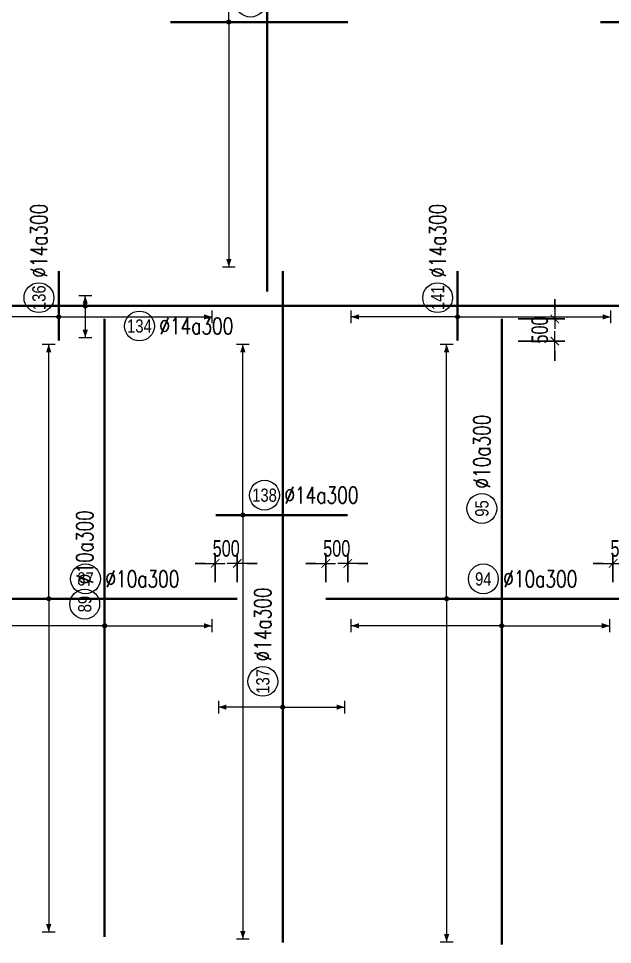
# Model space of a CAD drawing. Header units: millimetres. Extents: x -179076 to 493302, y -18667 to 80932.
# Drawn here: x 48752 to 62188, y 37041 to 58000 of the extents above; entities that cross this region are included whole.
import ezdxf
from ezdxf.enums import TextEntityAlignment as Align

# ---------------------------------------------------------------- set-up
doc = ezdxf.new("R2010")
doc.units = ezdxf.units.MM
doc.layers.get('0').update_dxf_attribs({"lineweight": 20})
doc.layers.get('Defpoints').update_dxf_attribs({"color": 151, "lineweight": 9})
for name, color, linetype, lineweight in [('NDC_S_DIM', 1, 'Continuous', 15), ('NDC_S_REBAR', 4, 'Continuous', 35), ('NDC_S_VN TEXT', 7, 'Continuous', 20)]:
    doc.layers.add(name, color=color, linetype=linetype, lineweight=lineweight)
doc.styles.add('ARIAL', font='arial.ttf', dxfattribs={"width": 0.8})
doc.styles.add('NDC_DIM', font='', dxfattribs={"width": 0.75})
doc.styles.add('NDC_EN TXT', font='romans.shx', dxfattribs={"width": 0.8})
doc.styles.get('NDC_DIM').set_extended_font_data('Dotum')
doc.dimstyles.new('NDC_dim_150', dxfattribs={"dimscale": 150, "dimtxt": 2.5, "dimasz": 1.5, "dimexe": 1.5, "dimexo": 2.5, "dimgap": 1, "dimtad": 1, "dimdec": 0, "dimzin": 0, "dimdsep": 46, "dimtxsty": 'NDC_DIM', "dimblk": 'DIMMARK', "dimcen": 0.09, "dimdle": 1.2, "dimclrd": 1, "dimclre": 1, "dimclrt": 3, "dimadec": 0, "dimazin": 0, "dimtfac": 1, "dimtdec": 0, "dimtix": 1, "dimtofl": 0, "dimtmove": 0, "dimatfit": 3, "dimfxl": 8, "dimfxlon": 1, "dimtolj": 1, "dimtzin": 0, "dimarcsym": 0})

# ---------------------------------------------------------------- blocks, each defined once
blk = doc.blocks.new('DIMMARK')
at = {"layer": 'NDC_S_DIM', "color": 1}
blk.add_line((-1.5, 0), (1, 0), dxfattribs=at)
at = {"layer": 'NDC_S_DIM', "color": 2, "const_width": 0.1}
blk.add_lwpolyline([(-0.424, -0.424), (0.424, 0.424)], dxfattribs=at)
blk = doc.blocks.new('*D774')
at = {"layer": 'Defpoints', "color": 0, "transparency": 16777216}
for p in [(62200, 45667), (62200, 44866), (62700, 44866)]:
    blk.add_point(p, dxfattribs=at)
at = {"layer": 'NDC_S_DIM', "color": 1, "lineweight": -2, "transparency": 16777216}
for p, q in [((62200, 45241), (62200, 45892)), ((62700, 45241), (62700, 45892)), ((61975, 45667), (61750, 45667)), ((62925, 45667), (63150, 45667))]:
    blk.add_line(p, q, dxfattribs=at)
at = {"layer": 'NDC_S_DIM', "color": 1, "lineweight": -2, "transparency": 16777216, "xscale": 225, "yscale": 225, "zscale": 225}
blk.add_blockref('DIMMARK', (62200, 45667), dxfattribs=at)
at = {"layer": 'NDC_S_DIM', "color": 1, "lineweight": -2, "transparency": 16777216, "xscale": 225, "yscale": 225, "zscale": 225, "rotation": 180}
blk.add_blockref('DIMMARK', (62700, 45667), dxfattribs=at)
at = {"layer": 'NDC_S_DIM', "color": 3, "transparency": 16777216, "insert": (62450, 46004), "char_height": 375, "attachment_point": 5, "style": 'NDC_DIM'}
blk.add_mtext('\\A1;500', dxfattribs=at)
blk = doc.blocks.new('*D775')
at = {"layer": 'Defpoints', "color": 0, "transparency": 16777216}
for p in [(56200, 45667), (55700, 44866), (56200, 44866)]:
    blk.add_point(p, dxfattribs=at)
at = {"layer": 'NDC_S_DIM', "color": 1, "lineweight": -2, "transparency": 16777216}
for p, q in [((55700, 45241), (55700, 45892)), ((56200, 45241), (56200, 45892)), ((55475, 45667), (55250, 45667)), ((56425, 45667), (56650, 45667))]:
    blk.add_line(p, q, dxfattribs=at)
at = {"layer": 'NDC_S_DIM', "color": 1, "lineweight": -2, "transparency": 16777216, "xscale": 225, "yscale": 225, "zscale": 225}
blk.add_blockref('DIMMARK', (55700, 45667), dxfattribs=at)
at = {"layer": 'NDC_S_DIM', "color": 1, "lineweight": -2, "transparency": 16777216, "xscale": 225, "yscale": 225, "zscale": 225, "rotation": 180}
blk.add_blockref('DIMMARK', (56200, 45667), dxfattribs=at)
at = {"layer": 'NDC_S_DIM', "color": 3, "transparency": 16777216, "insert": (55950, 46004), "char_height": 375, "attachment_point": 5, "style": 'NDC_DIM'}
blk.add_mtext('\\A1;500', dxfattribs=at)
blk = doc.blocks.new('*D776')
at = {"layer": 'Defpoints', "color": 0, "transparency": 16777216}
for p in [(53200, 45667), (53200, 44866), (53700, 44866)]:
    blk.add_point(p, dxfattribs=at)
at = {"layer": 'NDC_S_DIM', "color": 1, "lineweight": -2, "transparency": 16777216}
for p, q in [((53200, 45241), (53200, 45892)), ((53700, 45241), (53700, 45892)), ((52975, 45667), (52750, 45667)), ((53925, 45667), (54150, 45667))]:
    blk.add_line(p, q, dxfattribs=at)
at = {"layer": 'NDC_S_DIM', "color": 1, "lineweight": -2, "transparency": 16777216, "xscale": 225, "yscale": 225, "zscale": 225}
blk.add_blockref('DIMMARK', (53200, 45667), dxfattribs=at)
at = {"layer": 'NDC_S_DIM', "color": 1, "lineweight": -2, "transparency": 16777216, "xscale": 225, "yscale": 225, "zscale": 225, "rotation": 180}
blk.add_blockref('DIMMARK', (53700, 45667), dxfattribs=at)
at = {"layer": 'NDC_S_DIM', "color": 3, "transparency": 16777216, "insert": (53450, 46004), "char_height": 375, "attachment_point": 5, "style": 'NDC_DIM'}
blk.add_mtext('\\A1;500', dxfattribs=at)
blk = doc.blocks.new('*D783')
at = {"layer": 'Defpoints', "color": 0, "transparency": 16777216}
for p in [(59683, 51199), (59683, 50699), (60882, 50699)]:
    blk.add_point(p, dxfattribs=at)
at = {"layer": 'NDC_S_DIM', "color": 1, "lineweight": -2, "transparency": 16777216}
for p, q in [((60882, 51424), (60882, 51649)), ((60058, 51199), (61107, 51199)), ((60058, 50699), (61107, 50699)), ((60882, 50474), (60882, 50249))]:
    blk.add_line(p, q, dxfattribs=at)
at = {"layer": 'NDC_S_DIM', "color": 1, "lineweight": -2, "transparency": 16777216, "xscale": 225, "yscale": 225, "zscale": 225}
for p, rotation in [((60882, 51199), 270), ((60882, 50699), 90)]:
    blk.add_blockref('DIMMARK', p, dxfattribs=dict(at, rotation=rotation))
at = {"layer": 'NDC_S_DIM', "color": 3, "transparency": 16777216, "insert": (60544, 50949), "char_height": 375, "attachment_point": 5, "rotation": 90, "style": 'NDC_DIM'}
blk.add_mtext('\\A1;500', dxfattribs=at)
blk = doc.blocks.new('*U757')
h = blk.add_hatch(color=6)
edge = h.paths.add_edge_path()
edge.add_arc((-7.93, 0), 0.3, 0, 360)
at = {"layer": 'NDC_S_DIM', "color": 8}
for q in [(-7.93, 38.39), (-7.93, -50.28)]:
    blk.add_line((-7.93, 0), q, dxfattribs=at)
for points in [[(-8.93, 38.39, 0.2, 0.2, 0), (-6.93, 38.39, 0, 0, 0)], [(-8.93, -50.28, 0.2, 0.2, 0), (-6.93, -50.28, 0, 0, 0)]]:
    blk.add_lwpolyline(points, format="xyseb", dxfattribs=at)
at = {"layer": 'NDC_S_DIM'}
blk.add_circle((-2.39, 3), 2.25, dxfattribs=at)
at = {"layer": 'NDC_S_DIM', "color": 6}
blk.add_circle((-7.93, 0), 0.3, dxfattribs=at)
at = {"layer": 'NDC_S_DIM', "color": 8}
for points in [[(-8.33, 37.19), (-7.93, 38.39), (-7.53, 37.19)], [(-8.33, -49.08), (-7.93, -50.28), (-7.53, -49.08)]]:
    blk.add_solid(points, dxfattribs=at)
at = {"layer": 'NDC_S_REBAR'}
for p, q in [((0, 0), (-26.16, 0)), ((-26.16, 0), (-26.16, 0)), ((0, 0), (20.5, 0)), ((20.5, 0), (20.5, 0)), ((20.5, 0), (20.5, 0)), ((-26.16, 0), (-26.16, 0))]:
    blk.add_line(p, q, dxfattribs=at)
at = {"layer": 'NDC_S_VN TEXT', "color": 3, "style": 'NDC_EN TXT', "width": 0.75}
blk.add_attdef('DKT', (0.61, 1.75), '', height=2.5, dxfattribs=at)
at = {"layer": 'NDC_S_VN TEXT', "style": 'ARIAL', "width": 0.8}
blk.add_attdef('KHT', text='', height=2, dxfattribs=at).set_placement((-2.39, 3), align=Align.MIDDLE_CENTER)
blk = doc.blocks.new('*U758')
h = blk.add_hatch(color=6)
edge = h.paths.add_edge_path()
edge.add_arc((-7.93, 0), 0.3, 0, 360)
at = {"layer": 'NDC_S_DIM', "color": 8}
for q in [(-7.93, 38.39), (-7.93, -51.8)]:
    blk.add_line((-7.93, 0), q, dxfattribs=at)
for points in [[(-8.93, 38.39, 0.2, 0.2, 0), (-6.93, 38.39, 0, 0, 0)], [(-8.93, -51.8, 0.2, 0.2, 0), (-6.93, -51.8, 0, 0, 0)]]:
    blk.add_lwpolyline(points, format="xyseb", dxfattribs=at)
at = {"layer": 'NDC_S_DIM'}
blk.add_circle((-2.39, 3), 2.25, dxfattribs=at)
at = {"layer": 'NDC_S_DIM', "color": 6}
blk.add_circle((-7.93, 0), 0.3, dxfattribs=at)
at = {"layer": 'NDC_S_DIM', "color": 8}
for points in [[(-8.33, 37.19), (-7.93, 38.39), (-7.53, 37.19)], [(-8.33, -50.6), (-7.93, -51.8), (-7.53, -50.6)]]:
    blk.add_solid(points, dxfattribs=at)
at = {"layer": 'NDC_S_REBAR'}
for p, q in [((0, 0), (-26.16, 0)), ((-26.16, 0), (-26.16, 0)), ((0, 0), (20.5, 0)), ((20.5, 0), (20.5, 0)), ((20.5, 0), (20.5, 0)), ((-26.16, 0), (-26.16, 0))]:
    blk.add_line(p, q, dxfattribs=at)
at = {"layer": 'NDC_S_VN TEXT', "color": 3, "style": 'NDC_EN TXT', "width": 0.75}
blk.add_attdef('DKT', (0.61, 1.75), '', height=2.5, dxfattribs=at)
at = {"layer": 'NDC_S_VN TEXT', "style": 'ARIAL', "width": 0.8}
blk.add_attdef('KHT', text='', height=2, dxfattribs=at).set_placement((-2.39, 3), align=Align.MIDDLE_CENTER)
blk = doc.blocks.new('*U727')
h = blk.add_hatch(color=6)
edge = h.paths.add_edge_path()
edge.add_arc((-5.66, 0), 0.3, 0, 360)
at = {"layer": 'NDC_S_DIM', "color": 8}
for q in [(-5.66, 25.75), (-5.66, -63.98)]:
    blk.add_line((-5.66, 0), q, dxfattribs=at)
for points in [[(-6.66, 25.75, 0.2, 0.2, 0), (-4.66, 25.75, 0, 0, 0)], [(-6.66, -63.98, 0.2, 0.2, 0), (-4.66, -63.98, 0, 0, 0)]]:
    blk.add_lwpolyline(points, format="xyseb", dxfattribs=at)
at = {"layer": 'NDC_S_DIM'}
blk.add_circle((-2.39, 3), 2.25, dxfattribs=at)
at = {"layer": 'NDC_S_DIM', "color": 6}
blk.add_circle((-5.66, 0), 0.3, dxfattribs=at)
at = {"layer": 'NDC_S_DIM', "color": 8}
for points in [[(-6.06, 24.55), (-5.66, 25.75), (-5.26, 24.55)], [(-6.06, -62.78), (-5.66, -63.98), (-5.26, -62.78)]]:
    blk.add_solid(points, dxfattribs=at)
at = {"layer": 'NDC_S_REBAR'}
for p, q in [((0, 0), (-9.73, 0)), ((-9.73, 0), (-9.73, 0)), ((0, 0), (10.15, 0)), ((10.15, 0), (10.15, 0)), ((10.15, 0), (10.15, 0)), ((-9.73, 0), (-9.73, 0))]:
    blk.add_line(p, q, dxfattribs=at)
at = {"layer": 'NDC_S_VN TEXT', "color": 3, "style": 'NDC_EN TXT', "width": 0.75}
blk.add_attdef('DKT', (0.61, 1.75), '', height=2.5, dxfattribs=at)
at = {"layer": 'NDC_S_VN TEXT', "style": 'ARIAL', "width": 0.8}
blk.add_attdef('KHT', text='', height=2, dxfattribs=at).set_placement((-2.39, 3), align=Align.MIDDLE_CENTER)
blk = doc.blocks.new('*U703')
h = blk.add_hatch(color=6)
edge = h.paths.add_edge_path()
edge.add_arc((-5.66, 0), 0.3, 0, 360)
at = {"layer": 'NDC_S_DIM', "color": 8}
for q in [(-5.66, 22.82), (-5.66, -16.18)]:
    blk.add_line((-5.66, 0), q, dxfattribs=at)
for points in [[(-6.66, 22.82, 0.2, 0.2, 0), (-4.66, 22.82, 0, 0, 0)], [(-6.66, -16.18, 0.2, 0.2, 0), (-4.66, -16.18, 0, 0, 0)]]:
    blk.add_lwpolyline(points, format="xyseb", dxfattribs=at)
at = {"layer": 'NDC_S_DIM'}
blk.add_circle((-2.39, 3), 2.25, dxfattribs=at)
at = {"layer": 'NDC_S_DIM', "color": 6}
blk.add_circle((-5.66, 0), 0.3, dxfattribs=at)
at = {"layer": 'NDC_S_DIM', "color": 8}
for points in [[(-6.06, 21.62), (-5.66, 22.82), (-5.26, 21.62)], [(-6.06, -14.98), (-5.66, -16.18), (-5.26, -14.98)]]:
    blk.add_solid(points, dxfattribs=at)
at = {"layer": 'NDC_S_REBAR'}
for p, q in [((0, 0), (-52.6, 0)), ((-52.6, 0), (-52.6, 0)), ((0, 0), (40.64, 0)), ((40.64, 0), (40.64, 0)), ((40.64, 0), (40.64, 0)), ((-52.6, 0), (-52.6, 0))]:
    blk.add_line(p, q, dxfattribs=at)
at = {"layer": 'NDC_S_VN TEXT', "color": 3, "style": 'NDC_EN TXT', "width": 0.75}
blk.add_attdef('DKT', (0.61, 1.75), '', height=2.5, dxfattribs=at)
at = {"layer": 'NDC_S_VN TEXT', "style": 'ARIAL', "width": 0.8}
blk.add_attdef('KHT', text='', height=2, dxfattribs=at).set_placement((-2.39, 3), align=Align.MIDDLE_CENTER)
blk = doc.blocks.new('*U704')
h = blk.add_hatch(color=6)
edge = h.paths.add_edge_path()
edge.add_arc((-5.66, 0), 0.3, 0, 360)
at = {"layer": 'NDC_S_DIM', "color": 8}
for q in [(-5.66, 22.72), (-5.66, -16.28)]:
    blk.add_line((-5.66, 0), q, dxfattribs=at)
for points in [[(-6.66, 22.72, 0.2, 0.2, 0), (-4.66, 22.72, 0, 0, 0)], [(-6.66, -16.28, 0.2, 0.2, 0), (-4.66, -16.28, 0, 0, 0)]]:
    blk.add_lwpolyline(points, format="xyseb", dxfattribs=at)
at = {"layer": 'NDC_S_DIM'}
blk.add_circle((12.04, 3), 2.25, dxfattribs=at)
at = {"layer": 'NDC_S_DIM', "color": 6}
blk.add_circle((-5.66, 0), 0.3, dxfattribs=at)
at = {"layer": 'NDC_S_DIM', "color": 8}
for points in [[(-6.06, 21.52), (-5.66, 22.72), (-5.26, 21.52)], [(-6.06, -15.08), (-5.66, -16.28), (-5.26, -15.08)]]:
    blk.add_solid(points, dxfattribs=at)
at = {"layer": 'NDC_S_REBAR'}
for p, q in [((0, 0), (-53.75, 0)), ((-53.75, 0), (-53.75, 0)), ((0, 0), (40.64, 0)), ((40.64, 0), (40.64, 0)), ((40.64, 0), (40.64, 0)), ((-53.75, 0), (-53.75, 0))]:
    blk.add_line(p, q, dxfattribs=at)
at = {"layer": 'NDC_S_VN TEXT', "color": 3, "style": 'NDC_EN TXT', "width": 0.75}
blk.add_attdef('DKT', (15.04, 1.75), '', height=2.5, dxfattribs=at)
at = {"layer": 'NDC_S_VN TEXT', "style": 'ARIAL', "width": 0.8}
blk.add_attdef('KHT', text='', height=2, dxfattribs=at).set_placement((12.04, 3), align=Align.MIDDLE_CENTER)
blk = doc.blocks.new('*U720')
h = blk.add_hatch(color=6)
edge = h.paths.add_edge_path()
edge.add_arc((-26.39, 0), 0.3, 0, 360)
at = {"layer": 'NDC_S_DIM', "color": 8}
for q in [(-26.39, 9.68), (-26.39, -9.32)]:
    blk.add_line((-26.39, 0), q, dxfattribs=at)
for points in [[(-27.39, 9.68, 0.2, 0.2, 0), (-25.39, 9.68, 0, 0, 0)], [(-27.39, -9.32, 0.2, 0.2, 0), (-25.39, -9.32, 0, 0, 0)]]:
    blk.add_lwpolyline(points, format="xyseb", dxfattribs=at)
at = {"layer": 'NDC_S_DIM'}
blk.add_circle((-22.5, 3), 2.25, dxfattribs=at)
at = {"layer": 'NDC_S_DIM', "color": 6}
blk.add_circle((-26.39, 0), 0.3, dxfattribs=at)
at = {"layer": 'NDC_S_DIM', "color": 8}
for points in [[(-26.79, 8.48), (-26.39, 9.68), (-25.99, 8.48)], [(-26.79, -8.12), (-26.39, -9.32), (-25.99, -8.12)]]:
    blk.add_solid(points, dxfattribs=at)
at = {"layer": 'NDC_S_REBAR'}
for p, q in [((0, 0), (-61.89, 0)), ((-61.89, 0), (-61.89, 0)), ((0, 0), (39.42, 0)), ((39.42, 0), (39.42, 0)), ((39.42, 0), (39.42, 0)), ((-61.89, 0), (-61.89, 0))]:
    blk.add_line(p, q, dxfattribs=at)
at = {"layer": 'NDC_S_VN TEXT', "color": 3, "style": 'NDC_EN TXT', "width": 0.75}
blk.add_attdef('DKT', (-19.5, 1.75), '', height=2.5, dxfattribs=at)
at = {"layer": 'NDC_S_VN TEXT', "style": 'ARIAL', "width": 0.8}
blk.add_attdef('KHT', text='', height=2, dxfattribs=at).set_placement((-22.5, 3), align=Align.MIDDLE_CENTER)
blk = doc.blocks.new('*U700')
h = blk.add_hatch(color=6)
edge = h.paths.add_edge_path()
edge.add_arc((-1.02, 0), 0.3, 0, 360)
at = {"layer": 'NDC_S_DIM', "color": 8}
for q in [(-1.02, 15.92), (-1.02, -23.08)]:
    blk.add_line((-1.02, 0), q, dxfattribs=at)
for points in [[(-2.02, 15.92, 0.2, 0.2, 0), (-0.02, 15.92, 0, 0, 0)], [(-2.02, -23.08, 0.2, 0.2, 0), (-0.02, -23.08, 0, 0, 0)]]:
    blk.add_lwpolyline(points, format="xyseb", dxfattribs=at)
at = {"layer": 'NDC_S_DIM'}
blk.add_circle((1.87, 3), 2.25, dxfattribs=at)
at = {"layer": 'NDC_S_DIM', "color": 6}
blk.add_circle((-1.02, 0), 0.3, dxfattribs=at)
at = {"layer": 'NDC_S_DIM', "color": 8}
for points in [[(-1.42, 14.72), (-1.02, 15.92), (-0.62, 14.72)], [(-1.42, -21.88), (-1.02, -23.08), (-0.62, -21.88)]]:
    blk.add_solid(points, dxfattribs=at)
at = {"layer": 'NDC_S_REBAR'}
for p, q in [((0, 0), (-4.57, 0)), ((-4.57, 0), (-4.57, 0)), ((0, 0), (5.9, 0)), ((5.9, 0), (5.9, 0)), ((5.9, 0), (5.9, 0)), ((-4.57, 0), (-4.57, 0))]:
    blk.add_line(p, q, dxfattribs=at)
at = {"layer": 'NDC_S_VN TEXT', "color": 3, "style": 'NDC_EN TXT', "width": 0.75}
blk.add_attdef('DKT', (4.87, 1.75), '', height=2.5, dxfattribs=at)
at = {"layer": 'NDC_S_VN TEXT', "style": 'ARIAL', "width": 0.8}
blk.add_attdef('KHT', text='', height=2, dxfattribs=at).set_placement((1.87, 3), align=Align.MIDDLE_CENTER)
blk = doc.blocks.new('*U701')
h = blk.add_hatch(color=6)
edge = h.paths.add_edge_path()
edge.add_arc((-1.02, 0), 0.3, 0, 360)
at = {"layer": 'NDC_S_DIM', "color": 8}
for q in [(-1.02, 16.05), (-1.02, -23.08)]:
    blk.add_line((-1.02, 0), q, dxfattribs=at)
for points in [[(-2.02, 16.05, 0.2, 0.2, 0), (-0.02, 16.05, 0, 0, 0)], [(-2.02, -23.08, 0.2, 0.2, 0), (-0.02, -23.08, 0, 0, 0)]]:
    blk.add_lwpolyline(points, format="xyseb", dxfattribs=at)
at = {"layer": 'NDC_S_DIM'}
blk.add_circle((1.87, 3), 2.25, dxfattribs=at)
at = {"layer": 'NDC_S_DIM', "color": 6}
blk.add_circle((-1.02, 0), 0.3, dxfattribs=at)
at = {"layer": 'NDC_S_DIM', "color": 8}
for points in [[(-1.42, 14.85), (-1.02, 16.05), (-0.62, 14.85)], [(-1.42, -21.88), (-1.02, -23.08), (-0.62, -21.88)]]:
    blk.add_solid(points, dxfattribs=at)
at = {"layer": 'NDC_S_REBAR'}
for p, q in [((0, 0), (-4.57, 0)), ((-4.57, 0), (-4.57, 0)), ((0, 0), (5.9, 0)), ((5.9, 0), (5.9, 0)), ((5.9, 0), (5.9, 0)), ((-4.57, 0), (-4.57, 0))]:
    blk.add_line(p, q, dxfattribs=at)
at = {"layer": 'NDC_S_VN TEXT', "color": 3, "style": 'NDC_EN TXT', "width": 0.75}
blk.add_attdef('DKT', (4.87, 1.75), '', height=2.5, dxfattribs=at)
at = {"layer": 'NDC_S_VN TEXT', "style": 'ARIAL', "width": 0.8}
blk.add_attdef('KHT', text='', height=2, dxfattribs=at).set_placement((1.87, 3), align=Align.MIDDLE_CENTER)
blk = doc.blocks.new('*U686')
h = blk.add_hatch(color=6)
edge = h.paths.add_edge_path()
edge.add_arc((27.07, 0), 0.3, 0, 360)
at = {"layer": 'NDC_S_DIM', "color": 8}
for q in [(27.07, 1.53), (27.07, -4.8)]:
    blk.add_line((27.07, 0), q, dxfattribs=at)
for points in [[(26.07, 1.53, 0.2, 0.2, 0), (28.07, 1.53, 0, 0, 0)], [(26.07, -4.8, 0.2, 0.2, 0), (28.07, -4.8, 0, 0, 0)]]:
    blk.add_lwpolyline(points, format="xyseb", dxfattribs=at)
at = {"layer": 'NDC_S_DIM', "color": 6}
blk.add_circle((27.07, 0), 0.3, dxfattribs=at)
at = {"layer": 'NDC_S_DIM'}
blk.add_circle((35.24, -3.03), 2.25, dxfattribs=at)
at = {"layer": 'NDC_S_DIM', "color": 8}
for points in [[(26.67, 0.33), (27.07, 1.53), (27.47, 0.33)], [(26.67, -3.6), (27.07, -4.8), (27.47, -3.6)]]:
    blk.add_solid(points, dxfattribs=at)
at = {"layer": 'NDC_S_REBAR'}
blk.add_line((0, 0), (281.19, 0), dxfattribs=at)
at = {"layer": 'NDC_S_VN TEXT', "style": 'ARIAL', "width": 0.8}
blk.add_attdef('KHT', text='', height=2, dxfattribs=at).set_placement((35.24, -3.03), align=Align.MIDDLE_CENTER)
at = {"layer": 'NDC_S_VN TEXT', "color": 3, "style": 'NDC_EN TXT', "width": 0.75}
blk.add_attdef('DKT', (38.24, -4.28), '', height=2.5, dxfattribs=at)
blk = doc.blocks.new('*U688')
h = blk.add_hatch(color=6)
edge = h.paths.add_edge_path()
edge.add_arc((-5.66, 0), 0.3, 0, 360)
at = {"layer": 'NDC_S_DIM', "color": 8}
for q in [(-5.66, 38.03), (-5.66, -36.97)]:
    blk.add_line((-5.66, 0), q, dxfattribs=at)
for points in [[(-6.66, 38.03, 0.2, 0.2, 0), (-4.66, 38.03, 0, 0, 0)], [(-6.66, -36.97, 0.2, 0.2, 0), (-4.66, -36.97, 0, 0, 0)]]:
    blk.add_lwpolyline(points, format="xyseb", dxfattribs=at)
at = {"layer": 'NDC_S_DIM'}
blk.add_circle((-2.39, 3), 2.25, dxfattribs=at)
at = {"layer": 'NDC_S_DIM', "color": 6}
blk.add_circle((-5.66, 0), 0.3, dxfattribs=at)
at = {"layer": 'NDC_S_DIM', "color": 8}
for points in [[(-6.06, 36.83), (-5.66, 38.03), (-5.26, 36.83)], [(-6.06, -35.77), (-5.66, -36.97), (-5.26, -35.77)]]:
    blk.add_solid(points, dxfattribs=at)
at = {"layer": 'NDC_S_REBAR'}
for p, q in [((0, 0), (-13.98, 0)), ((-13.98, 0), (-13.98, 0)), ((0, 0), (12.28, 0)), ((12.28, 0), (12.28, 0)), ((12.28, 0), (12.28, 0)), ((-13.98, 0), (-14.46, 0))]:
    blk.add_line(p, q, dxfattribs=at)
at = {"layer": 'NDC_S_VN TEXT', "color": 3, "style": 'NDC_EN TXT', "width": 0.75}
blk.add_attdef('DKT', (0.61, 1.75), '', height=2.5, dxfattribs=at)
at = {"layer": 'NDC_S_VN TEXT', "style": 'ARIAL', "width": 0.8}
blk.add_attdef('KHT', text='', height=2, dxfattribs=at).set_placement((-2.39, 3), align=Align.MIDDLE_CENTER)
blk = doc.blocks.new('*U689')
h = blk.add_hatch(color=6)
edge = h.paths.add_edge_path()
edge.add_arc((-5.66, 0), 0.3, 0, 360)
at = {"layer": 'NDC_S_DIM', "color": 8}
for q in [(-5.66, 38.03), (-5.66, -36.97)]:
    blk.add_line((-5.66, 0), q, dxfattribs=at)
for points in [[(-6.66, 38.03, 0.2, 0.2, 0), (-4.66, 38.03, 0, 0, 0)], [(-6.66, -36.97, 0.2, 0.2, 0), (-4.66, -36.97, 0, 0, 0)]]:
    blk.add_lwpolyline(points, format="xyseb", dxfattribs=at)
at = {"layer": 'NDC_S_DIM'}
blk.add_circle((-2.39, 3), 2.25, dxfattribs=at)
at = {"layer": 'NDC_S_DIM', "color": 6}
blk.add_circle((-5.66, 0), 0.3, dxfattribs=at)
at = {"layer": 'NDC_S_DIM', "color": 8}
for points in [[(-6.06, 36.83), (-5.66, 38.03), (-5.26, 36.83)], [(-6.06, -35.77), (-5.66, -36.97), (-5.26, -35.77)]]:
    blk.add_solid(points, dxfattribs=at)
at = {"layer": 'NDC_S_REBAR'}
for p, q in [((0, 0), (-10.83, 0)), ((-10.83, 0), (-10.83, 0)), ((0, 0), (15.57, 0)), ((15.57, 0), (15.57, 0)), ((15.57, 0), (15.57, 0)), ((-10.83, 0), (-10.83, 0))]:
    blk.add_line(p, q, dxfattribs=at)
at = {"layer": 'NDC_S_VN TEXT', "color": 3, "style": 'NDC_EN TXT', "width": 0.75}
blk.add_attdef('DKT', (0.61, 1.75), '', height=2.5, dxfattribs=at)
at = {"layer": 'NDC_S_VN TEXT', "style": 'ARIAL', "width": 0.8}
blk.add_attdef('KHT', text='', height=2, dxfattribs=at).set_placement((-2.39, 3), align=Align.MIDDLE_CENTER)
blk = doc.blocks.new('*U690')
h = blk.add_hatch(color=6)
edge = h.paths.add_edge_path()
edge.add_arc((-5.66, 0), 0.3, 0, 360)
at = {"layer": 'NDC_S_DIM', "color": 8}
for q in [(-5.66, 9.66), (-5.66, -12)]:
    blk.add_line((-5.66, 0), q, dxfattribs=at)
for points in [[(-6.66, 9.66, 0.2, 0.2, 0), (-4.66, 9.66, 0, 0, 0)], [(-6.66, -12, 0.2, 0.2, 0), (-4.66, -12, 0, 0, 0)]]:
    blk.add_lwpolyline(points, format="xyseb", dxfattribs=at)
at = {"layer": 'NDC_S_DIM'}
blk.add_circle((-2.39, 3), 2.25, dxfattribs=at)
at = {"layer": 'NDC_S_DIM', "color": 6}
blk.add_circle((-5.66, 0), 0.3, dxfattribs=at)
at = {"layer": 'NDC_S_DIM', "color": 8}
for points in [[(-6.06, 8.46), (-5.66, 9.66), (-5.26, 8.46)], [(-6.06, -10.8), (-5.66, -12), (-5.26, -10.8)]]:
    blk.add_solid(points, dxfattribs=at)
at = {"layer": 'NDC_S_REBAR'}
for p, q in [((0, 0), (-21.84, 0)), ((-21.84, 0), (-21.84, 0)), ((0, 0), (60.56, 0)), ((60.56, 0), (60.56, 0)), ((60.56, 0), (60.56, 0)), ((-21.84, 0), (-21.84, 0))]:
    blk.add_line(p, q, dxfattribs=at)
at = {"layer": 'NDC_S_VN TEXT', "color": 3, "style": 'NDC_EN TXT', "width": 0.75}
blk.add_attdef('DKT', (0.61, 1.75), '', height=2.5, dxfattribs=at)
at = {"layer": 'NDC_S_VN TEXT', "style": 'ARIAL', "width": 0.8}
blk.add_attdef('KHT', text='', height=2, dxfattribs=at).set_placement((-2.39, 3), align=Align.MIDDLE_CENTER)

msp = doc.modelspace()

# ---------------------------------------------------------------- block references
at = {"xscale": 150, "yscale": 150, "zscale": 150}
for name, p, rotation, values in [('*U690', (54375.3, 60903.5), 270, {'KHT': '105', 'DKT': '%%C10a150'}), ('*U700', (49663.3, 51399.9), 90, {'KHT': '136', 'DKT': '%%c14a300'}), ('*U701', (58682.7, 51399.9), 90, {'KHT': '141', 'DKT': '%%c14a300'}), ('*U720', (54728.2, 46371), 90, {'KHT': '137', 'DKT': '%%c14a300'}), ('*U703', (50699.2, 45103.6), 90, {'KHT': '89', 'DKT': '%%C10a300'}), ('*U704', (59683.6, 45103.6), 90, {'KHT': '95', 'DKT': '%%C10a300'})]:
    msp.add_blockref(name, p, dxfattribs=dict(at, rotation=rotation)).add_auto_attribs(values)
for name, p, values in [('*U688', (54358.2, 57919.7), {'KHT': '101', 'DKT': '%%C10a150'}), ('*U689', (63545.2, 57919.7), {'KHT': '107', 'DKT': '%%C10a200'}), ('*U686', (46200.6, 51494.3), {'KHT': '134', 'DKT': '%%c14a300'}), ('*U757', (50625.1, 44865.8), {'KHT': '87', 'DKT': '%%C10a300'}), ('*U727', (54674.9, 46761.2), {'KHT': '138', 'DKT': '%%c14a300'}), ('*U758', (59625.1, 44865.8), {'KHT': '94', 'DKT': '%%C10a300'})]:
    msp.add_blockref(name, p, dxfattribs=at).add_auto_attribs(values)

# ---------------------------------------------------------------- dimensions: what is measured, and where the dimension line sits
at = {"layer": 'NDC_S_DIM'}
dim = msp.add_linear_dim(base=(60882, 50699.2), p1=(59682.8, 51199.2), p2=(59682.8, 50699.2), angle=90, dimstyle='NDC_dim_150', dxfattribs=at)
dim.commit()
dim.dimension.update_dxf_attribs({"geometry": '*D783', "text_midpoint": (60544.5, 50949.2)})
for base, p1, p2, picture, middle in [((53200, 45667), (53700, 44865.8), (53200, 44865.8), '*D776', (53450, 46004.5)), ((56200, 45667), (55700, 44865.8), (56200, 44865.8), '*D775', (55950, 46004.5)), ((62200, 45667), (62700, 44865.8), (62200, 44865.8), '*D774', (62450, 46004.5))]:
    dim = msp.add_linear_dim(base=base, p1=p1, p2=p2, dimstyle='NDC_dim_150', dxfattribs=at)
    dim.commit()
    dim.dimension.update_dxf_attribs({"geometry": picture, "text_midpoint": middle})

doc.saveas('drawing.dxf')
